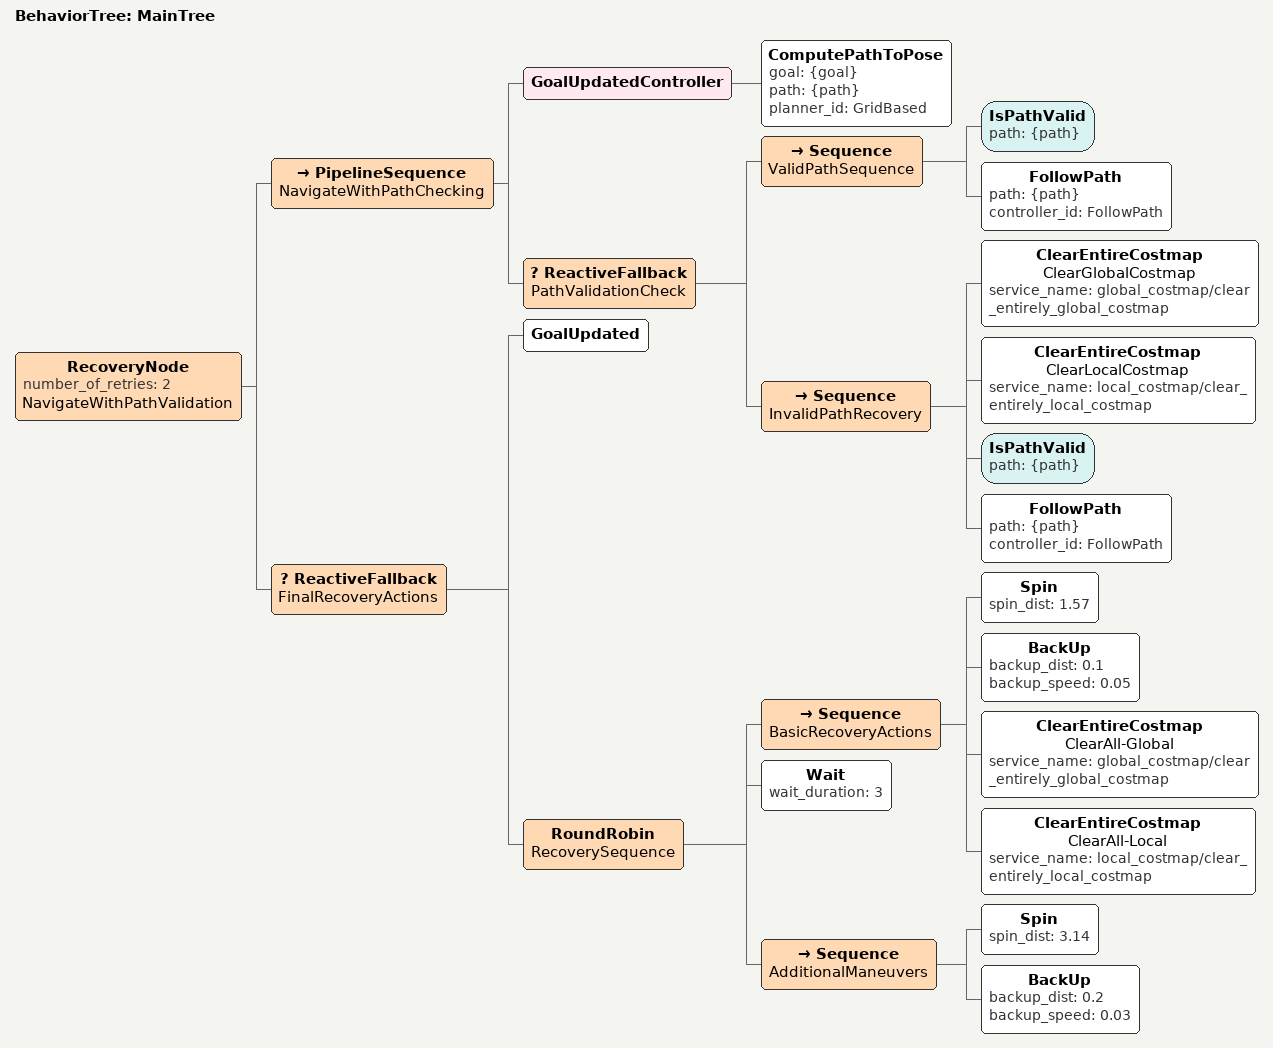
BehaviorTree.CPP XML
<root main_tree_to_execute="MainTree">
  <BehaviorTree ID="MainTree">
    <RecoveryNode number_of_retries="2" name="NavigateWithPathValidation">
      <PipelineSequence name="NavigateWithPathChecking">
        <!-- Oblicz ścieżkę do celu z kontrolerem aktualizacji -->
        <GoalUpdatedController>
          <ComputePathToPose goal="{goal}" path="{path}" planner_id="GridBased"/>
        </GoalUpdatedController>

        <!-- Sprawdź czy obliczona ścieżka jest prawidłowa -->
        <ReactiveFallback name="PathValidationCheck">
          <!-- Jeśli ścieżka jest prawidłowa, kontynuuj nawigację -->
          <Sequence name="ValidPathSequence">
            <IsPathValid path="{path}"/>
            <FollowPath path="{path}" controller_id="FollowPath"/>
          </Sequence>

          <!-- Jeśli ścieżka nie jest prawidłowa, wykonaj akcje naprawcze -->
          <Sequence name="InvalidPathRecovery">
            <!-- Wyczyść mapy kosztów -->
            <ClearEntireCostmap name="ClearGlobalCostmap" service_name="global_costmap/clear_entirely_global_costmap"/>
            <ClearEntireCostmap name="ClearLocalCostmap" service_name="local_costmap/clear_entirely_local_costmap"/>

            <!-- Sprawdź ponownie ścieżkę -->
            <IsPathValid path="{path}"/>

            <!-- Jeśli nadal prawidłowa, wykonaj nawigację -->
            <FollowPath path="{path}" controller_id="FollowPath"/>
          </Sequence>
        </ReactiveFallback>
      </PipelineSequence>

      <!-- Akcje naprawcze w przypadku niepowodzenia całego procesu -->
      <ReactiveFallback name="FinalRecoveryActions">
        <GoalUpdated/>
        <RoundRobin name="RecoverySequence">
          <!-- Podstawowe akcje naprawcze -->
          <Sequence name="BasicRecoveryActions">
            <Spin spin_dist="1.57"/>
            <BackUp backup_dist="0.1" backup_speed="0.05"/>
            <ClearEntireCostmap name="ClearAll-Global" service_name="global_costmap/clear_entirely_global_costmap"/>
            <ClearEntireCostmap name="ClearAll-Local" service_name="local_costmap/clear_entirely_local_costmap"/>
          </Sequence>

          <!-- Poczekaj na zmianę warunków -->
          <Wait wait_duration="3"/>

          <!-- Dodatkowe manewry odblokujące -->
          <Sequence name="AdditionalManeuvers">
            <Spin spin_dist="3.14"/>
            <BackUp backup_dist="0.2" backup_speed="0.03"/>
          </Sequence>
        </RoundRobin>
      </ReactiveFallback>
    </RecoveryNode>
  </BehaviorTree>
</root>
